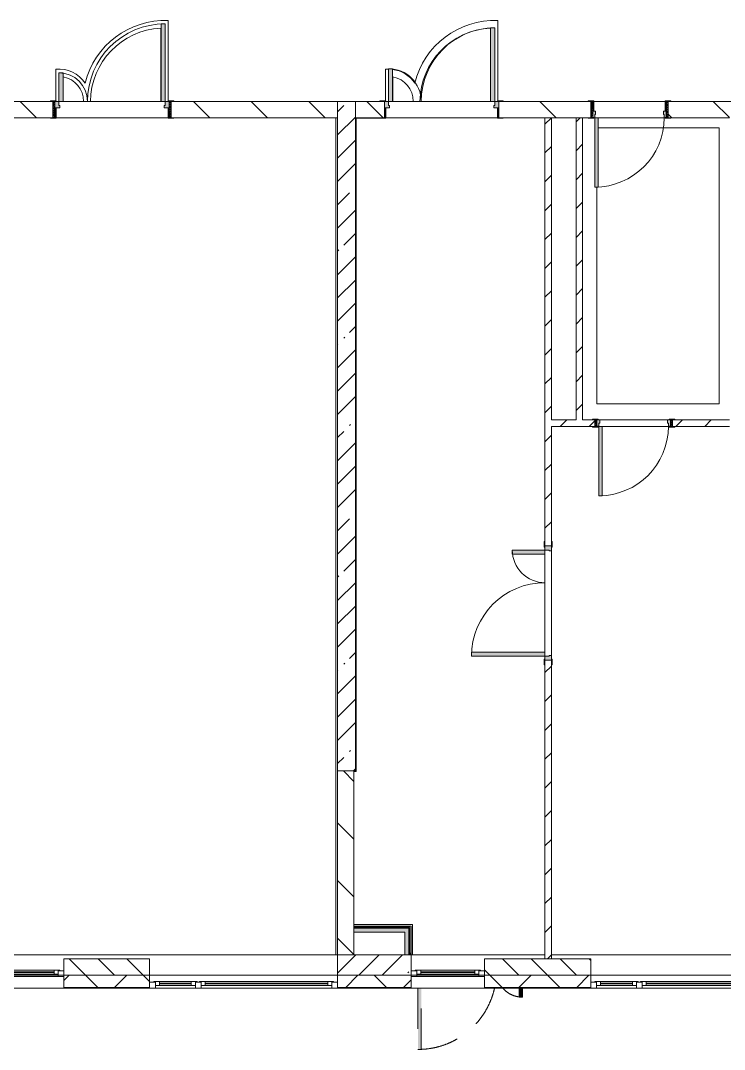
# Model space of a CAD drawing. Header units: millimetres. Extents: x 34897 to 231692, y -8553 to 29000.
# Drawn here: x 207932 to 216548, y -1010 to 11589 of the extents above; entities that cross this region are included whole.
import ezdxf

# ---------------------------------------------------------------- set-up
doc = ezdxf.new("R2010")
doc.units = ezdxf.units.MM
doc.linetypes.add('200_ШТРИХ__ш1_п0_6_', pattern=[800, 500, -300])
for name, color, linetype, lineweight in [('A-DETL-7', 7, 'Continuous', 5), ('A-DETL-MBND-1', 7, '200_ШТРИХ__ш1_п0_6_', 9), ('A-GLAZ-2', 7, 'Continuous', 5), ('A-WALL', 7, 'Continuous', 9), ('A-WALL-3', 7, 'Continuous', 5), ('I-WALL-4', 7, 'Continuous', 5), ('S-COLS-3', 7, 'Continuous', 5)]:
    doc.layers.add(name, color=color, linetype=linetype, lineweight=lineweight)
for name, color, linetype, lineweight, true_color in [('A-DOOR-1', 7, 'Continuous', 5, 0xaaaaaa), ('A-DOOR-2', 7, 'Continuous', 5, 0xe2e2e2), ('A-DOOR-FRAM-1', 7, 'Continuous', 5, 0xe2e2e2), ('A-DOOR-FRAM-2', 7, 'Continuous', 5, 0xaaaaaa), ('A-FLOR-1', 7, 'Continuous', 5, 0xaaaaaa), ('I-WALL-3', 7, 'Continuous', 9, 0xe7e7e7)]:
    doc.layers.add(name, color=color, linetype=linetype, lineweight=lineweight, true_color=true_color)
pattern_1 = [(135, (104681.5, 0), (-353.5534, -353.5534), [])]
pattern_2 = [(45, (104681.52, 0), (-176.7767, 176.7767), [])]
pattern_3 = [(45, (104681.5, 0), (-285.1231, 285.1231), []), (45, (104966.64, 0), (-285.1231, 285.1231), [504.031, -100.806, 16.764, -84.042])]
pattern_4 = [(45, (104681.5, 0), (-530.33, 530.33), []), (135, (104681.5, 0), (-530.33, -530.33), [])]

# ---------------------------------------------------------------- blocks, each defined once
blk = doc.blocks.new('120_Окно_СКБ_1Ст - 120_Окно_СКБ_1Ст 900х2500_h_ с форточкой-22876038-2_10_2_птичка')
at = {"layer": 'A-GLAZ-2'}
for p, q in [((-450, -127), (-450, -57)), ((-450, -57), (-380, -57)), ((450, -57), (-450, -57)), ((-380, -57), (-380, -127)), ((380, -87), (-380, -87)), ((-380, -87), (-380, -127)), ((-330, -137), (-330, -87)), ((-330, -107), (330, -107)), ((330, -117), (-330, -117)), ((330, -137), (330, -87)), ((380, -127), (380, -57)), ((380, -57), (450, -57)), ((380, -127), (380, -87)), ((450, -57), (450, -127)), ((-380, -127), (-450, -127)), ((-450, -127), (-400, -127)), ((-380, -127), (-400, -127)), ((-400, -127), (-400, -137)), ((-400, -137), (400, -137)), ((400, -137), (-400, -137)), ((450, -127), (380, -127)), ((400, -127), (380, -127)), ((400, -127), (450, -127)), ((400, -137), (400, -127))]:
    blk.add_line(p, q, dxfattribs=at)
blk = doc.blocks.new('110_Дверь_СКБ_2Ст - Д-2а_л_ Из коридора на лестницу-32216062-2_10_2_птичка')
at = {"layer": 'A-DOOR-2'}
for points in [[(612.5, 100), (662.5, 100), (662.5, 1000), (612.5, 1000), (612.5, 721)], [(-587.5, 100), (-587.5, 500), (-637.5, 500), (-637.5, 100)], [(712.5, -100), (712.5, 20), (697.5, 20), (697.5, -100)]]:
    blk.add_hatch(color=256, dxfattribs=at).paths.add_polyline_path(points)
h = blk.add_hatch(color=256, dxfattribs=at)
h.paths.add_polyline_path([(652.5, 20), (712.5, 20), (712.5, 100), (662.5, 100), (662.5, 50), (652.5, 50)])
h.paths.add_polyline_path([(-687.5, 20), (-627.5, 20), (-627.5, 50), (-637.5, 50), (-637.5, 100), (-687.5, 100)])
at = {"layer": 'A-DOOR-FRAM-1'}
for points in [[(-672.5, 100), (-672.5, 108), (-742.5, 108), (-742.5, 100)], [(-672.5, -100), (-672.5, 20), (-687.5, 20), (-687.5, -100)], [(767.5, 100), (767.5, 108), (697.5, 108), (697.5, 100)], [(-672.5, -108), (-672.5, -100), (-742.5, -100), (-742.5, -108)], [(767.5, -108), (767.5, -100), (697.5, -100), (697.5, -108)]]:
    blk.add_hatch(color=256, dxfattribs=at).paths.add_polyline_path(points)
at = {"layer": 'A-DOOR-1'}
for p, q in [((662.5, 1000), (612.5, 1000)), ((612.5, 1000), (612.5, 100)), ((662.5, 100), (662.5, 1000)), ((-637.5, 500), (-637.5, 100)), ((-587.5, 500), (-637.5, 500)), ((-587.5, 100), (-587.5, 500)), ((-637.5, 100), (-587.5, 100)), ((612.5, 100), (662.5, 100))]:
    blk.add_line(p, q, dxfattribs=at)
for centre, radius, start, end in [((662.5, 100), 900, 90, 180), ((-637.5, 100), 400, 360, 90)]:
    blk.add_arc(centre, radius, start, end, dxfattribs=at)
at = {"layer": 'A-DOOR-FRAM-2'}
for p, q in [((-672.5, 108), (-742.5, 108)), ((-742.5, 108), (-742.5, 100)), ((-742.5, 100), (-672.5, 100)), ((-637.5, 100), (-687.5, 100)), ((-687.5, 100), (-687.5, 20)), ((-687.5, 20), (-627.5, 20)), ((-672.5, 20), (-687.5, 20)), ((-687.5, 20), (-687.5, -100)), ((-672.5, 100), (-672.5, 108)), ((-672.5, -100), (-672.5, 20)), ((-637.5, 50), (-637.5, 100)), ((-627.5, 50), (-637.5, 50)), ((-627.5, 20), (-627.5, 50)), ((662.5, 50), (652.5, 50)), ((652.5, 50), (652.5, 20)), ((652.5, 20), (712.5, 20)), ((662.5, 100), (662.5, 50)), ((712.5, 100), (662.5, 100)), ((767.5, 108), (697.5, 108)), ((697.5, 108), (697.5, 100)), ((697.5, 100), (767.5, 100)), ((712.5, 20), (697.5, 20)), ((697.5, 20), (697.5, -100)), ((712.5, 20), (712.5, 100)), ((712.5, -100), (712.5, 20)), ((767.5, 100), (767.5, 108)), ((-672.5, -100), (-742.5, -100)), ((-742.5, -100), (-742.5, -108)), ((-742.5, -108), (-672.5, -108)), ((-687.5, -100), (-672.5, -100)), ((-672.5, -108), (-672.5, -100)), ((697.5, -100), (712.5, -100)), ((767.5, -100), (697.5, -100)), ((697.5, -100), (697.5, -108)), ((697.5, -108), (767.5, -108)), ((767.5, -108), (767.5, -100))]:
    blk.add_line(p, q, dxfattribs=at)
blk = doc.blocks.new('110_Дверь_СКБ_1Ст_Внутренняя1 - Д-8 950x2100h_охрана-V111-2_10_2_птичка')
at = {"layer": 'A-DOOR-1'}
h = blk.add_hatch(dxfattribs=at)
h.set_pattern_fill('FP_106', color=256, style=0, pattern_type=2)
h.set_pattern_definition([(135, (1826.41, 164.685), (-14.14214, -14.14214), []), (225, (1826.41, 164.685), (14.14214, -14.14214), [])])
h.paths.add_polyline_path([(487.5, 100), (462.5, 100), (462.5, -100), (487.5, -100)])
at = {"layer": 'A-DOOR-2'}
h = blk.add_hatch(color=256, dxfattribs=at)
h.paths.add_polyline_path([(437.5, 100), (437.5, 60), (427.5, 60), (427.5, 20), (462.5, 20), (461.2, 100)])
h.paths.add_polyline_path([(-437.5, 100), (-437.5, 20), (-402.5, 20), (-402.5, 60), (-412.5, 60), (-412.5, 100)])
at = {"layer": 'A-DOOR-FRAM-1'}
for points in [[(397.5, 950), (397.5, 100), (437.5, 100), (437.5, 950)], [(-422.5, 108), (-492.5, 108), (-492.5, 100), (-422.5, 100)], [(-422.5, 20), (-437.5, 20), (-437.5, -100), (-422.5, -100)], [(461.2, 108), (447.5, 108), (447.5, 100), (517.5, 100), (517.5, 108)], [(461.2, 20), (447.5, 20), (447.5, -100), (462.5, -100), (462.5, 20)], [(-422.5, -100), (-492.5, -100), (-492.5, -108), (-422.5, -108)], [(517.5, -100), (447.5, -100), (447.5, -108), (517.5, -108)]]:
    blk.add_hatch(color=256, dxfattribs=at).paths.add_polyline_path(points)
at = {"layer": 'A-DOOR-FRAM-2'}
h = blk.add_hatch(dxfattribs=at)
h.set_pattern_fill('FP_107', color=256, style=0, pattern_type=2)
h.set_pattern_definition([(45, (-296.384, 164.685), (-14.1421, 14.1421), []), (135, (-296.384, 164.685), (-14.1421, -14.1421), [])])
h.paths.add_polyline_path([(-437.5, 100), (-462.5, 100), (-462.5, -100), (-437.5, -100)])
at = {"layer": 'A-DOOR-1'}
for p, q in [((437.5, 950), (397.5, 950)), ((397.5, 950), (397.5, 100)), ((437.5, 100), (437.5, 950)), ((397.5, 100), (437.5, 100))]:
    blk.add_line(p, q, dxfattribs=at)
blk.add_arc((437.5, 100), 850, 90, 180, dxfattribs=at)
at = {"layer": 'A-DOOR-FRAM-2'}
for p, q in [((-422.5, 108), (-492.5, 108)), ((-492.5, 108), (-492.5, 100)), ((-492.5, 100), (-422.5, 100)), ((-437.5, 100), (-462.5, 100)), ((-462.5, 100), (-462.5, -100)), ((-412.5, 100), (-437.5, 100)), ((-437.5, 100), (-437.5, 20)), ((-437.5, -100), (-437.5, 100)), ((-422.5, 100), (-437.5, 100)), ((-437.5, 100), (-437.5, 99)), ((-437.5, 99), (-422.5, 99)), ((-437.5, 20), (-402.5, 20)), ((-422.5, 20), (-437.5, 20)), ((-437.5, 20), (-437.5, -100)), ((-422.5, 100), (-422.5, 108)), ((-422.5, 99), (-422.5, 100)), ((-422.5, -100), (-422.5, 20)), ((-412.5, 60), (-412.5, 100)), ((-402.5, 60), (-412.5, 60)), ((-402.5, 20), (-402.5, 60)), ((437.5, 60), (427.5, 60)), ((427.5, 60), (427.5, 20)), ((427.5, 20), (462.5, 20)), ((437.5, 100), (437.5, 60)), ((462.5, 100), (437.5, 100)), ((517.5, 108), (447.5, 108)), ((447.5, 108), (447.5, 100)), ((462.5, 100), (447.5, 100)), ((447.5, 100), (447.5, 99)), ((447.5, 100), (517.5, 100)), ((447.5, 99), (462.5, 99)), ((462.5, 20), (447.5, 20)), ((447.5, 20), (447.5, -100)), ((462.5, 20), (462.5, 100)), ((487.5, 100), (462.5, 100)), ((462.5, 100), (462.5, -100)), ((462.5, 99), (462.5, 100)), ((462.5, -100), (462.5, 20)), ((487.5, -100), (487.5, 100)), ((517.5, 100), (517.5, 108)), ((-422.5, -100), (-492.5, -100)), ((-492.5, -100), (-492.5, -108)), ((-492.5, -108), (-422.5, -108)), ((-462.5, -100), (-437.5, -100)), ((-437.5, -100), (-422.5, -100)), ((-422.5, -108), (-422.5, -100)), ((447.5, -100), (462.5, -100)), ((517.5, -100), (447.5, -100)), ((447.5, -100), (447.5, -108)), ((447.5, -108), (517.5, -108)), ((462.5, -100), (487.5, -100)), ((517.5, -108), (517.5, -100))]:
    blk.add_line(p, q, dxfattribs=at)
blk = doc.blocks.new('110_Дверь_СКБ_1Ст_Внутренняя1 - Д-8 950x2100h_охрана-V112-2_10_2_птичка')
at = {"layer": 'A-DOOR-1'}
h = blk.add_hatch(dxfattribs=at)
h.set_pattern_fill('FP_146', color=256, style=0, pattern_type=2)
h.set_pattern_definition([(135, (1826.41, 104.685), (-14.14214, -14.14214), []), (225, (1826.41, 104.685), (14.14214, -14.14214), [])])
h.paths.add_polyline_path([(487, 40), (462, 40), (462, -40), (487, -40)])
at = {"layer": 'A-DOOR-2'}
h = blk.add_hatch(color=256, dxfattribs=at)
h.paths.add_polyline_path([(437, 40), (437, 0), (427, 0), (427, -40), (462, -40), (462, 40)])
h.paths.add_polyline_path([(-413, 40), (-438, 40), (-438, -40), (-403, -40), (-403, 0), (-413, 0)])
at = {"layer": 'A-DOOR-FRAM-1'}
for points in [[(437, 890), (397, 890), (397, 40), (437, 40), (437, 67)], [(-493, 48), (-493, 40), (-423, 40), (-423, 48)], [(517, 48), (447, 48), (447, 40), (517, 40)], [(-423, -40), (-493, -40), (-493, -48), (-423, -48)], [(447, -40), (447, -48), (517, -48), (517, -40)]]:
    blk.add_hatch(color=256, dxfattribs=at).paths.add_polyline_path(points)
at = {"layer": 'A-DOOR-FRAM-2'}
h = blk.add_hatch(dxfattribs=at)
h.set_pattern_fill('FP_147', color=256, style=0, pattern_type=2)
h.set_pattern_definition([(45, (-296.384, 104.685), (-14.1421, 14.1421), []), (135, (-296.384, 104.685), (-14.1421, -14.1421), [])])
h.paths.add_polyline_path([(-438, 40), (-463, 40), (-463, -40), (-438, -40)])
at = {"layer": 'A-DOOR-1'}
for p, q in [((437, 890), (397, 890)), ((397, 890), (397, 40)), ((437, 40), (437, 890)), ((397, 40), (437, 40))]:
    blk.add_line(p, q, dxfattribs=at)
blk.add_arc((437, 40), 850, 90, 180, dxfattribs=at)
at = {"layer": 'A-DOOR-FRAM-2'}
for p, q in [((-423, 48), (-493, 48)), ((-493, 48), (-493, 40)), ((-493, 40), (-423, 40)), ((-438, 40), (-463, 40)), ((-463, 40), (-463, -40)), ((-413, 40), (-438, 40)), ((-438, 40), (-438, -40)), ((-438, -40), (-438, 40)), ((-423, 40), (-438, 40)), ((-438, 40), (-438, 39)), ((-438, 39), (-423, 39)), ((-423, 40), (-423, 48)), ((-423, 39), (-423, 40)), ((-413, 0), (-413, 40)), ((-403, 0), (-413, 0)), ((-403, -40), (-403, 0)), ((437, 0), (427, 0)), ((427, 0), (427, -40)), ((437, 40), (437, 0)), ((462, 40), (437, 40)), ((517, 48), (447, 48)), ((447, 48), (447, 40)), ((462, 40), (447, 40)), ((447, 40), (447, 39)), ((447, 40), (517, 40)), ((447, 39), (462, 39)), ((462, -40), (462, 40)), ((487, 40), (462, 40)), ((462, 40), (462, -40)), ((462, 39), (462, 40)), ((487, -40), (487, 40)), ((517, 40), (517, 48)), ((-423, -40), (-493, -40)), ((-493, -40), (-493, -48)), ((-493, -48), (-423, -48)), ((-463, -40), (-438, -40)), ((-423, -39), (-438, -39)), ((-438, -39), (-438, -40)), ((-438, -40), (-403, -40)), ((-438, -40), (-423, -40)), ((-423, -40), (-423, -39)), ((-423, -48), (-423, -40)), ((427, -40), (462, -40)), ((462, -39), (447, -39)), ((447, -39), (447, -40)), ((447, -40), (462, -40)), ((517, -40), (447, -40)), ((447, -40), (447, -48)), ((447, -48), (517, -48)), ((462, -40), (462, -39)), ((462, -40), (487, -40)), ((517, -48), (517, -40))]:
    blk.add_line(p, q, dxfattribs=at)
blk = doc.blocks.new('110_Дверь_СКБ_2Ст - Д-6_л__ ДОО_Дв_1450x2100h_Дверь из раздевальной в коридор-V113-2_10_2_птичка')
at = {"layer": 'A-DOOR-1'}
h = blk.add_hatch(dxfattribs=at)
h.set_pattern_fill('FP_112', color=256, style=0, pattern_type=2)
h.set_pattern_definition([(135, (1576.41, 164.685), (-14.14214, -14.14214), []), (225, (1576.41, 164.685), (14.14214, -14.14214), [])])
h.paths.add_polyline_path([(737.5, -100), (737.5, 100), (712.5, 100), (712.5, -100)])
at = {"layer": 'A-DOOR-2'}
for points in [[(662.5, 100), (662.5, 1050), (612.5, 1050), (612.5, 100)], [(-587.5, 100), (-587.5, 450), (-637.5, 450), (-637.5, 100)]]:
    blk.add_hatch(color=256, dxfattribs=at).paths.add_polyline_path(points)
h = blk.add_hatch(color=256, dxfattribs=at)
h.paths.add_polyline_path([(652.5, 20), (712.5, 20), (712.5, 100), (662.5, 100), (662.5, 50), (652.5, 50)])
h.paths.add_polyline_path([(-687.5, 20), (-627.5, 20), (-627.5, 50), (-637.5, 50), (-637.5, 100), (-687.5, 100)])
at = {"layer": 'A-DOOR-FRAM-1'}
for points in [[(-672.5, 100), (-672.5, 108), (-742.5, 108), (-742.5, 100), (-691, 100)], [(-672.5, -100), (-672.5, 20), (-687.5, 20), (-687.5, -100)], [(767.5, 100), (767.5, 108), (697.5, 108), (697.5, 100)], [(712.5, -100), (712.5, 20), (697.5, 20), (697.5, -100)], [(-742.5, -108), (-672.5, -108), (-672.5, -100), (-742.5, -100)], [(767.5, -108), (767.5, -100), (697.5, -100), (697.5, -108)]]:
    blk.add_hatch(color=256, dxfattribs=at).paths.add_polyline_path(points)
at = {"layer": 'A-DOOR-FRAM-2'}
h = blk.add_hatch(dxfattribs=at)
h.set_pattern_fill('FP_113', color=256, style=0, pattern_type=2)
h.set_pattern_definition([(45, (-546.384, 164.685), (-14.1421, 14.1421), []), (135, (-546.384, 164.685), (-14.1421, -14.1421), [])])
h.paths.add_polyline_path([(-687.5, -100), (-691, 100), (-712.5, 100), (-712.5, -100), (-691, -100)])
at = {"layer": 'A-DOOR-1'}
for p, q in [((662.5, 1050), (612.5, 1050)), ((612.5, 1050), (612.5, 100)), ((662.5, 100), (662.5, 1050)), ((-637.5, 450), (-637.5, 100)), ((-587.5, 450), (-637.5, 450)), ((-587.5, 100), (-587.5, 450)), ((-637.5, 100), (-587.5, 100)), ((612.5, 100), (662.5, 100))]:
    blk.add_line(p, q, dxfattribs=at)
for centre, radius, start, end in [((662.5, 100), 950, 90, 180), ((-637.5, 100), 350, 360, 90)]:
    blk.add_arc(centre, radius, start, end, dxfattribs=at)
at = {"layer": 'A-DOOR-FRAM-2'}
for p, q in [((-672.5, 108), (-742.5, 108)), ((-742.5, 108), (-742.5, 100)), ((-742.5, 100), (-672.5, 100)), ((-687.5, 100), (-712.5, 100)), ((-712.5, 100), (-712.5, -100)), ((-637.5, 100), (-687.5, 100)), ((-687.5, 100), (-687.5, 20)), ((-687.5, -100), (-687.5, 100)), ((-687.5, 20), (-627.5, 20)), ((-672.5, 20), (-687.5, 20)), ((-687.5, 20), (-687.5, -100)), ((-672.5, 100), (-672.5, 108)), ((-672.5, -100), (-672.5, 20)), ((-637.5, 50), (-637.5, 100)), ((-627.5, 50), (-637.5, 50)), ((-627.5, 20), (-627.5, 50)), ((662.5, 50), (652.5, 50)), ((652.5, 50), (652.5, 20)), ((652.5, 20), (712.5, 20)), ((662.5, 100), (662.5, 50)), ((712.5, 100), (662.5, 100)), ((767.5, 108), (697.5, 108)), ((697.5, 108), (697.5, 100)), ((697.5, 100), (767.5, 100)), ((712.5, 20), (697.5, 20)), ((697.5, 20), (697.5, -100)), ((712.5, 20), (712.5, 100)), ((737.5, 100), (712.5, 100)), ((712.5, 100), (712.5, -100)), ((712.5, -100), (712.5, 20)), ((737.5, -100), (737.5, 100)), ((767.5, 100), (767.5, 108)), ((-672.5, -100), (-742.5, -100)), ((-742.5, -100), (-742.5, -108)), ((-742.5, -108), (-672.5, -108)), ((-712.5, -100), (-687.5, -100)), ((-687.5, -100), (-672.5, -100)), ((-672.5, -108), (-672.5, -100)), ((697.5, -100), (712.5, -100)), ((767.5, -100), (697.5, -100)), ((697.5, -100), (697.5, -108)), ((697.5, -108), (767.5, -108)), ((712.5, -100), (737.5, -100)), ((767.5, -108), (767.5, -100))]:
    blk.add_line(p, q, dxfattribs=at)
blk = doc.blocks.new('110_Дверь_СКБ_2Ст_Наружная - ДН-5_л__ Двухстворчатая 1350 х3800 _h_ в свету с верхним остеклением-21877029-2_10_2_птичка')
at = {"layer": 'A-DETL-MBND-1'}
for points in [[(619, 1010), (619, 258), (659, 258), (659, 1010)], [(-621, 370), (-621, 258), (-581, 258), (-581, 370)]]:
    blk.add_hatch(color=256, dxfattribs=at).paths.add_polyline_path(points)
for p, q in [((659, 1010), (619, 1010)), ((619, 1010), (619, 258)), ((659, 258), (659, 1010)), ((-621, 370), (-621, 258)), ((-581, 370), (-621, 370)), ((-581, 258), (-581, 370))]:
    blk.add_line(p, q, dxfattribs=at)
for centre, radius, start, end in [((659, 50), 960, 90, 167.443), ((-621, 50), 320, 42.2942, 90)]:
    blk.add_arc(centre, radius, start, end, dxfattribs=at)
blk = doc.blocks.new('120_Окно_СКБ_2Ст_Фрамуга сверху - 120_Окно_СКБ_2Ст_2300х2500_h_ ДОО-22877051-2_10_2_птичка')
at = {"layer": 'A-GLAZ-2'}
for p, q in [((-1150, 13), (-1150, 83)), ((-1150, 83), (-1080, 83)), ((1150, 83), (-1150, 83)), ((-1080, 13), (-1150, 13)), ((-1150, 13), (-1100, 13)), ((-1080, 13), (-1100, 13)), ((-1100, 13), (-1100, 3)), ((-1100, 3), (540, 3)), ((540, 3), (-1100, 3)), ((-1080, 83), (-1080, 13)), ((-1080, 83), (1080, 83)), ((520, 53), (-1080, 53)), ((-1080, 53), (-1080, 13)), ((-1030, 3), (-1030, 53)), ((-1030, 33), (470, 33)), ((470, 23), (-1030, 23)), ((470, 3), (470, 53)), ((520, 13), (520, 83)), ((520, 83), (590, 83)), ((520, 13), (520, 53)), ((590, 13), (520, 13)), ((540, 13), (520, 13)), ((540, 13), (570, 13)), ((540, 13), (570, 13)), ((540, 3), (540, 13)), ((590, 13), (570, 13)), ((570, 13), (570, 3)), ((570, 3), (1100, 3)), ((1100, 3), (570, 3)), ((590, 83), (590, 13)), ((1080, 53), (590, 53)), ((590, 53), (590, 13)), ((640, 3), (640, 53)), ((640, 33), (1030, 33)), ((1030, 23), (640, 23)), ((1030, 3), (1030, 53)), ((1080, 13), (1080, 83)), ((1080, 83), (1150, 83)), ((1080, 13), (1080, 53)), ((1150, 13), (1080, 13)), ((1100, 13), (1080, 13)), ((1100, 13), (1150, 13)), ((1100, 3), (1100, 13)), ((1150, 83), (1150, 13))]:
    blk.add_line(p, q, dxfattribs=at)
blk = doc.blocks.new('110_Дверь_СКБ_2Ст - Д-5_п_ Из игровой в коридор-32351726-2_10_2_птичка')
at = {"layer": 'A-DOOR-2'}
h = blk.add_hatch(color=256, dxfattribs=at)
h.paths.add_polyline_path([(712, -40), (712, 40), (652, 40), (652, 10), (662, 10), (662, -40)])
h.paths.add_polyline_path([(-628, 40), (-688, 40), (-688, -40), (-638, -40), (-638, 10), (-628, 10)])
for points in [[(-588, -440), (-588, -40), (-638, -40), (-638, -440)], [(662, -40), (612, -40), (612, -940), (662, -940)]]:
    blk.add_hatch(color=256, dxfattribs=at).paths.add_polyline_path(points)
at = {"layer": 'A-DOOR-FRAM-1'}
for points in [[(-673, 48), (-743, 48), (-743, 40), (-673, 40)], [(767, 48), (697, 48), (697, 40), (767, 40)], [(-673, -40), (-743, -40), (-743, -48), (-673, -48)], [(767, -40), (697, -40), (697, -48), (767, -48)]]:
    blk.add_hatch(color=256, dxfattribs=at).paths.add_polyline_path(points)
at = {"layer": 'A-DOOR-1'}
for p, q in [((-638, -40), (-588, -40)), ((-638, -440), (-638, -40)), ((-588, -40), (-588, -440)), ((612, -40), (662, -40)), ((612, -940), (612, -40)), ((662, -40), (662, -940)), ((-588, -440), (-638, -440)), ((662, -940), (612, -940))]:
    blk.add_line(p, q, dxfattribs=at)
for centre, radius, start, end in [((-638, -40), 400, 270, 0), ((662, -40), 900, 180, 270)]:
    blk.add_arc(centre, radius, start, end, dxfattribs=at)
at = {"layer": 'A-DOOR-FRAM-2'}
for p, q in [((-743, 48), (-673, 48)), ((-743, 40), (-743, 48)), ((-673, 40), (-743, 40)), ((-688, 40), (-628, 40)), ((-688, -40), (-688, 40)), ((-688, 40), (-673, 40)), ((-688, 39), (-688, 40)), ((-673, 39), (-688, 39)), ((-673, 48), (-673, 40)), ((-673, 40), (-673, 39)), ((-638, 10), (-638, -40)), ((-628, 10), (-638, 10)), ((-628, 40), (-628, 10)), ((652, 40), (712, 40)), ((652, 10), (652, 40)), ((662, 10), (652, 10)), ((662, -40), (662, 10)), ((697, 40), (697, 48)), ((697, 48), (767, 48)), ((697, 39), (697, 40)), ((697, 40), (712, 40)), ((767, 40), (697, 40)), ((712, 39), (697, 39)), ((712, 40), (712, -40)), ((712, 40), (712, 39)), ((767, 48), (767, 40)), ((-743, -40), (-673, -40)), ((-743, -48), (-743, -40)), ((-673, -48), (-743, -48)), ((-638, -40), (-688, -40)), ((-673, -40), (-673, -48)), ((712, -40), (662, -40)), ((697, -48), (697, -40)), ((697, -40), (767, -40)), ((767, -48), (697, -48)), ((767, -40), (767, -48))]:
    blk.add_line(p, q, dxfattribs=at)

msp = doc.modelspace()

# ---------------------------------------------------------------- hatches: boundary and pattern name
at = {"layer": 'A-WALL-3'}
h = msp.add_hatch(dxfattribs=at)
h.set_pattern_fill('FP_103', color=256, style=0, pattern_type=2)
h.set_pattern_definition([(135, (104681.52, 0), (-176.7767, -176.7767), [])])
h.paths.add_polyline_path([(226711.5, -100), (227511.5, -100), (227511.5, 100), (226711.5, 100)])
h.paths.add_polyline_path([(214840.7, -100), (214911.5, -100), (214911.5, 100), (213611.5, 100), (213611.5, -100), (214376.9, -100)])
h.paths.add_polyline_path([(223652.1, -100), (224011.5, -100), (224011.5, 100), (223511.5, 100), (223511.5, -100)])
h.paths.add_polyline_path([(218361.5, -100), (218361.5, 100), (218111.5, 100), (218111.5, -100)])
h.paths.add_polyline_path([(219261.5, -100), (220311.5, -100), (220311.5, 100), (219261.5, 100)])
h.paths.add_polyline_path([(199461.5, -100), (199461.5, 100), (199211.5, 100), (199211.5, -100)])
h.paths.add_polyline_path([(200464.1, -100), (203711.5, -100), (203710.5, 100), (200361.5, 100), (200361.5, -100)])
h.paths.add_polyline_path([(207311.5, -100), (207561.5, -100), (207561.5, 100), (207311.5, 100)])
h.paths.add_polyline_path([(209275.6, -100), (209511.5, -100), (209511.5, 100), (208461.5, 100), (208461.5, -100)])
h.paths.add_polyline_path([(205511.5, -100), (206411.5, -100), (206411.5, 100), (205511.5, 100)])
h.paths.add_polyline_path([(197217.8, -100), (197411.5, -100), (197411.5, 100), (196611.5, 100), (196611.5, -100), (196777.3, -100)])
h = msp.add_hatch(dxfattribs=at)
h.set_pattern_fill('FP_93', color=256, style=0, pattern_type=2)
h.set_pattern_definition([(45, (104681.5, 0), (-353.5534, 353.5534), []), (135, (104681.5, 0), (-353.5534, -353.5534), [])])
h.paths.add_polyline_path([(226898.5, -250), (227511.5, -250), (227511.5, -100), (226711.5, -100), (226711.5, -250)])
h.paths.add_polyline_path([(225043.4, -250), (225811.5, -250), (225811.5, -100), (224911.5, -100), (224911.5, -250)])
h.paths.add_polyline_path([(229681, -250), (229761.5, -250), (229761.5, -100), (228411.5, -100), (228411.5, -250), (228753.5, -250)])
h.paths.add_polyline_path([(217211.5, -250), (218361.5, -250), (218361.5, -100), (217211.5, -100)])
h.paths.add_polyline_path([(212058.1, -250), (212711.5, -250), (212711.5, -100), (211811.5, -100), (211811.5, -250)])
h.paths.add_polyline_path([(213611.5, -250), (214911.5, -250), (214911.5, -100), (213611.5, -100)])
h.paths.add_polyline_path([(219261.5, -250), (220311.5, -250), (220311.5, -100), (219261.5, -100)])
h.paths.add_polyline_path([(224011.5, -250), (224011.5, -100), (222611.5, -100), (222611.5, -250), (223652.1, -250)])
h.paths.add_polyline_path([(206493, -250), (207561.5, -250), (207561.5, -100), (205511.5, -100), (205511.5, -250), (206411.5, -250)])
h.paths.add_polyline_path([(208461.5, -250), (209511.5, -250), (209511.5, -100), (208461.5, -100)])
h.paths.add_polyline_path([(203711.5, -250), (204611.5, -250), (204611.5, -100), (200361.5, -100), (200361.5, -250), (203710.5, -250)])
h.paths.add_polyline_path([(198311.5, -250), (199461.5, -250), (199461.5, -100), (198311.5, -100)])
h.paths.add_polyline_path([(193891.5, -250), (195711.5, -250), (195711.5, -100), (193891.5, -100)])
h.paths.add_polyline_path([(196754.1, -250), (197411.5, -250), (197411.5, -100), (196611.5, -100), (196611.5, -250)])
at = {"layer": 'I-WALL-3'}
for points in [[(212636.5, 426), (212636.5, 476), (212011.5, 476), (212011.5, 426), (212058.1, 426)], [(212636.5, 150), (212686.5, 150), (212686.5, 476), (212636.5, 476), (212636.5, 230.5)]]:
    msp.add_hatch(color=256, dxfattribs=at).paths.add_polyline_path(points)
at = {"layer": 'I-WALL-4'}
h = msp.add_hatch(dxfattribs=at)
h.set_pattern_fill('FP_104', color=256, style=0, pattern_type=2)
h.set_pattern_definition(pattern_1)
h.paths.add_polyline_path([(209806.5, 10400), (211811.5, 10400), (211811.5, 10600), (209776.5, 10600), (209776.5, 10400)])
h.paths.add_polyline_path([(207420.5, 10400), (208326.5, 10400), (208326.5, 10600), (206291.5, 10600), (206291.5, 10400)])
h = msp.add_hatch(dxfattribs=at)
h.set_pattern_fill('FP_101', color=256, style=0, pattern_type=2)
h.set_pattern_definition(pattern_3)
h.paths.add_polyline_path([(212031.5, 2400), (212031.5, 10600), (211811.5, 10600), (211811.5, 2400)])
h = msp.add_hatch(dxfattribs=at)
h.set_pattern_fill('FP_104', color=256, style=0, pattern_type=2)
h.set_pattern_definition(pattern_1)
h.paths.add_polyline_path([(224011.5, 10400), (225891.5, 10400), (225891.5, 10600), (224011.5, 10600)])
h.paths.add_polyline_path([(212058.1, 10400), (212386.5, 10400), (212386.5, 10600), (212031.5, 10600), (212031.5, 10400)])
h.paths.add_polyline_path([(216232, 10400), (216611.5, 10400), (216611.5, 10600), (215861.5, 10600), (215861.5, 10400), (215891.5, 10400)])
h.paths.add_polyline_path([(213786.5, 10400), (214911.5, 10400), (214911.5, 10600), (213786.5, 10600), (213786.5, 10520)])
h = msp.add_hatch(dxfattribs=at)
h.set_pattern_fill('FP_105', color=256, style=0, pattern_type=2)
h.set_pattern_definition(pattern_2)
h.paths.add_polyline_path([(214376.9, 100), (214431.5, 100), (214431.5, 3755), (214351.5, 3755), (214351.5, 100)])
h.paths.add_polyline_path([(214351.5, 5155), (214431.5, 5155), (214431.5, 10400), (214351.5, 10400), (214351.5, 5210)])
h = msp.add_hatch(dxfattribs=at)
h.set_pattern_fill('FP_105', color=256, style=0, pattern_type=2)
h.set_pattern_definition(pattern_2)
h.paths.add_polyline_path([(214811.5, 6700), (214811.5, 10400), (214731.5, 10400), (214731.5, 6700)])
h = msp.add_hatch(dxfattribs=at)
h.set_pattern_fill('FP_105', color=256, style=0, pattern_type=2)
h.set_pattern_definition(pattern_2)
h.paths.add_polyline_path([(214431.5, 6620), (214961.5, 6620), (214961.5, 6700), (214431.5, 6700)])
h.paths.add_polyline_path([(215911.5, 6620), (216611.5, 6620), (216611.5, 6700), (215911.5, 6700)])
h = msp.add_hatch(dxfattribs=at)
h.set_pattern_fill('FP_104', color=256, style=0, pattern_type=2)
h.set_pattern_definition(pattern_1)
h.paths.add_polyline_path([(212011.5, 150), (212011.5, 2400), (211811.5, 2400), (211811.5, 150)])
h = msp.add_hatch(dxfattribs=at)
h.set_pattern_fill('FP_205', color=256, style=0, pattern_type=2)
h.set_pattern_definition(pattern_4)
h.paths.add_polyline_path([(212699, 488.5), (212699, 501), (212011.5, 501), (212011.5, 488.5), (212686.5, 488.5)])
h = msp.add_hatch(dxfattribs=at)
h.set_pattern_fill('FP_205', color=256, style=0, pattern_type=2)
h.set_pattern_definition(pattern_4)
h.paths.add_polyline_path([(212636.5, 476), (212686.5, 476), (212686.5, 488.5), (212011.5, 488.5), (212011.5, 476), (212058.1, 476)])
h = msp.add_hatch(dxfattribs=at)
h.set_pattern_fill('FP_205', color=256, style=0, pattern_type=2)
h.set_pattern_definition(pattern_4)
h.paths.add_polyline_path([(212686.5, 150), (212699, 150), (212699, 488.5), (212686.5, 488.5), (212686.5, 230.5)])
h = msp.add_hatch(dxfattribs=at)
h.set_pattern_fill('FP_205', color=256, style=0, pattern_type=2)
h.set_pattern_definition(pattern_4)
h.paths.add_polyline_path([(212699, 150), (212711.5, 150), (212711.5, 501), (212699, 501), (212699, 230.5)])
at = {"layer": 'S-COLS-3'}
h = msp.add_hatch(dxfattribs=at)
h.set_pattern_fill('FP_101', color=256, style=0, pattern_type=2)
h.set_pattern_definition(pattern_3)
h.paths.add_polyline_path([(211811.5, -100), (212711.5, -100), (212711.5, 150), (211811.5, 150)])

# ---------------------------------------------------------------- linework, layer by layer
at = {"layer": 'A-DETL-7'}
for p, q in [((216485, 10273.7), (215001.5, 10273.7)), ((216485, 6893.7), (216485, 10273.7)), ((214985, 9550), (214985, 6893.7)), ((214985, 6893.7), (216485, 6893.7))]:
    msp.add_line(p, q, dxfattribs=at)
at = {"layer": 'A-FLOR-1'}
for p, q in [((209648.6, 11497.8), (209648.6, 10600)), ((209738.6, 10608), (209738.6, 11588.1)), ((213683.6, 11497.8), (213683.6, 10600)), ((213773.6, 10608), (213773.6, 11588.1)), ((208364.5, 10993.6), (208364.5, 10608)), ((212399.5, 10993.6), (212399.5, 10608)), ((208454.5, 10600), (208454.5, 10899.7)), ((212489.5, 10600), (212489.5, 10899.7)), ((208454.5, 10600), (209648.6, 10600)), ((212489.5, 10600), (212821.1, 10600)), ((211791.5, 150), (211791.5, 10400)), ((212331.5, 10392), (212041.5, 10392)), ((212041.5, 10392), (212041.5, 2392)), ((212041.5, 2392), (212011.5, 2392)), ((212011.5, 521), (212731.5, 521)), ((212731.5, 521), (212731.5, 150))]:
    msp.add_line(p, q, dxfattribs=at)
for centre, radius, start, end in [((209696.1, 10589), 1000, 87.56236, 166.45029), ((209696.1, 10589), 910, 92.99005, 179.3074), ((213731.1, 10589), 1000, 87.56236, 166.45029), ((213731.1, 10589), 910, 92.99005, 179.3074), ((208398.1, 10600), 395, 34.42231, 94.87345), ((212433.1, 10600), 395, 89.4985, 94.87345), ((212433.1, 10600), 395, 34.42231, 82.19504), ((208398.1, 10600), 305, 360, 79.33549), ((212433.1, 10600), 305, 360, 79.33549)]:
    msp.add_arc(centre, radius, start, end, dxfattribs=at)
at = {"layer": 'A-WALL'}
for p, q in [((211811.5, 10400), (211811.5, 10600)), ((212031.5, 10600), (212031.5, 10400)), ((214431.5, 10400), (214351.5, 10400)), ((214811.5, 10400), (214731.5, 10400)), ((212011.5, 488.5), (212699, 488.5)), ((212011.5, 476), (212686.5, 476)), ((212686.5, 476), (212686.5, 150)), ((212699, 488.5), (212699, 150)), ((214351.5, 100), (214431.5, 100)), ((208461.5, -100), (209511.5, -100)), ((209511.5, -100), (208461.5, -100)), ((213611.5, -100), (214911.5, -100)), ((214911.5, -100), (213611.5, -100)), ((208461.5, -250), (209511.5, -250)), ((211811.5, -250), (212711.5, -250)), ((213611.5, -250), (214911.5, -250)), ((208461.5, -253), (209511.5, -253)), ((211811.5, -253), (212711.5, -253)), ((213611.5, -253), (214911.5, -253))]:
    msp.add_line(p, q, dxfattribs=at)
at = {"layer": 'A-WALL-3'}
for p, q in [((209511.5, 100), (208461.5, 100)), ((208461.5, 100), (208461.5, -258)), ((209511.5, -258), (209511.5, 100)), ((214351.5, 100), (213611.5, 100)), ((213611.5, 100), (213611.5, -258)), ((214911.5, 100), (214431.5, 100)), ((214911.5, -258), (214911.5, 100)), ((207561.5, -100), (208461.5, -100)), ((211811.5, -100), (211811.5, -258)), ((211811.5, -100), (212711.5, -100)), ((212711.5, -258), (212711.5, -100)), ((197411.5, -258), (211811.5, -258)), ((222611.5, -258), (211811.5, -258))]:
    msp.add_line(p, q, dxfattribs=at)
at = {"layer": 'I-WALL-4'}
for p, q in [((208296.5, 10600), (205490.5, 10600)), ((212331.5, 10600), (209806.5, 10600)), ((212821.1, 10600), (213683.6, 10600)), ((214881.5, 10600), (213841.5, 10600)), ((214951.5, 10600), (215821.5, 10600)), ((225891.5, 10600), (215891.5, 10600)), ((206291.5, 10400), (208296.5, 10400)), ((209736.5, 10400), (208366.5, 10400)), ((209806.5, 10400), (211811.5, 10400)), ((211811.5, 10400), (211811.5, 150)), ((212031.5, 10400), (212331.5, 10400)), ((212031.5, 2400), (212031.5, 10400)), ((213771.5, 10400), (212401.5, 10400)), ((213841.5, 10400), (214351.5, 10400)), ((214351.5, 10400), (214351.5, 5210)), ((214431.5, 10400), (214731.5, 10400)), ((214431.5, 6700), (214431.5, 10400)), ((214731.5, 10400), (214731.5, 6700)), ((214811.5, 10400), (214881.5, 10400)), ((214811.5, 6700), (214811.5, 10400)), ((215811.5, 10400), (215001.5, 10400)), ((215891.5, 10400), (216611.5, 10400)), ((214731.5, 6700), (214431.5, 6700)), ((214931.5, 6700), (214811.5, 6700)), ((215021.5, 6700), (215851.5, 6700)), ((216611.5, 6700), (215941.5, 6700)), ((214431.5, 6620), (214931.5, 6620)), ((214431.5, 5210), (214431.5, 6620)), ((215861.5, 6620), (215051.5, 6620)), ((215941.5, 6620), (216611.5, 6620)), ((214351.5, 3855), (214351.5, 5055)), ((214431.5, 5095), (214431.5, 3815)), ((214351.5, 3700), (214351.5, 100)), ((214431.5, 100), (214431.5, 3700)), ((212031.5, 2400), (211811.5, 2400)), ((212011.5, 150), (212011.5, 2400)), ((212711.5, 501), (212011.5, 501)), ((212011.5, 426), (212636.5, 426)), ((212636.5, 426), (212636.5, 150)), ((212711.5, 150), (212711.5, 501)), ((207311.5, 150), (211811.5, 150)), ((211811.5, 150), (212011.5, 150)), ((212636.5, 150), (212711.5, 150)), ((212711.5, 150), (214351.5, 150)), ((214431.5, 150), (217211.5, 150)), ((211811.5, -100), (209511.5, -100)), ((213611.5, -100), (212711.5, -100)), ((217211.5, -100), (214911.5, -100))]:
    msp.add_line(p, q, dxfattribs=at)
at = {"layer": 'S-COLS-3'}
for p, q in [((212711.5, 150), (211811.5, 150)), ((211811.5, 150), (211811.5, -100)), ((212711.5, -100), (212711.5, 150)), ((211811.5, -100), (212711.5, -100))]:
    msp.add_line(p, q, dxfattribs=at)

# ---------------------------------------------------------------- block references
at = {"layer": 'A-DETL-MBND-1', "rotation": 180}
msp.add_blockref('110_Дверь_СКБ_2Ст_Наружная - ДН-5_л__ Двухстворчатая 1350 х3800 _h_ в свету с верхним остеклением-21877029-2_10_2_птичка', (213456, 0), dxfattribs=at)
at = {"layer": 'A-DOOR-1'}
for name, p in [('110_Дверь_СКБ_2Ст - Д-6_л__ ДОО_Дв_1450x2100h_Дверь из раздевальной в коридор-V113-2_10_2_птичка', (209039, 10500)), ('110_Дверь_СКБ_2Ст - Д-2а_л_ Из коридора на лестницу-32216062-2_10_2_птичка', (213074, 10500))]:
    msp.add_blockref(name, p, dxfattribs=at)
for name, p, rotation in [('110_Дверь_СКБ_1Ст_Внутренняя1 - Д-8 950x2100h_охрана-V111-2_10_2_птичка', (215399, 10500), 180), ('110_Дверь_СКБ_1Ст_Внутренняя1 - Д-8 950x2100h_охрана-V112-2_10_2_птичка', (215449, 6660), 180), ('110_Дверь_СКБ_2Ст - Д-5_п_ Из игровой в коридор-32351726-2_10_2_птичка', (214391.5, 4467.5), 269.9999999999999)]:
    msp.add_blockref(name, p, dxfattribs=dict(at, rotation=rotation))
at = {"layer": 'A-GLAZ-2', "rotation": 180}
for name, p in [('120_Окно_СКБ_1Ст - 120_Окно_СКБ_1Ст 900х2500_h_ с форточкой-22876038-2_10_2_птичка', (208011.5, -175)), ('120_Окно_СКБ_1Ст - 120_Окно_СКБ_1Ст 900х2500_h_ с форточкой-22876038-2_10_2_птичка', (213161.5, -175)), ('120_Окно_СКБ_2Ст_Фрамуга сверху - 120_Окно_СКБ_2Ст_2300х2500_h_ ДОО-22877051-2_10_2_птичка', (210661.5, -175)), ('120_Окно_СКБ_2Ст_Фрамуга сверху - 120_Окно_СКБ_2Ст_2300х2500_h_ ДОО-22877051-2_10_2_птичка', (216061.5, -175))]:
    msp.add_blockref(name, p, dxfattribs=at)

doc.saveas('drawing.dxf')
